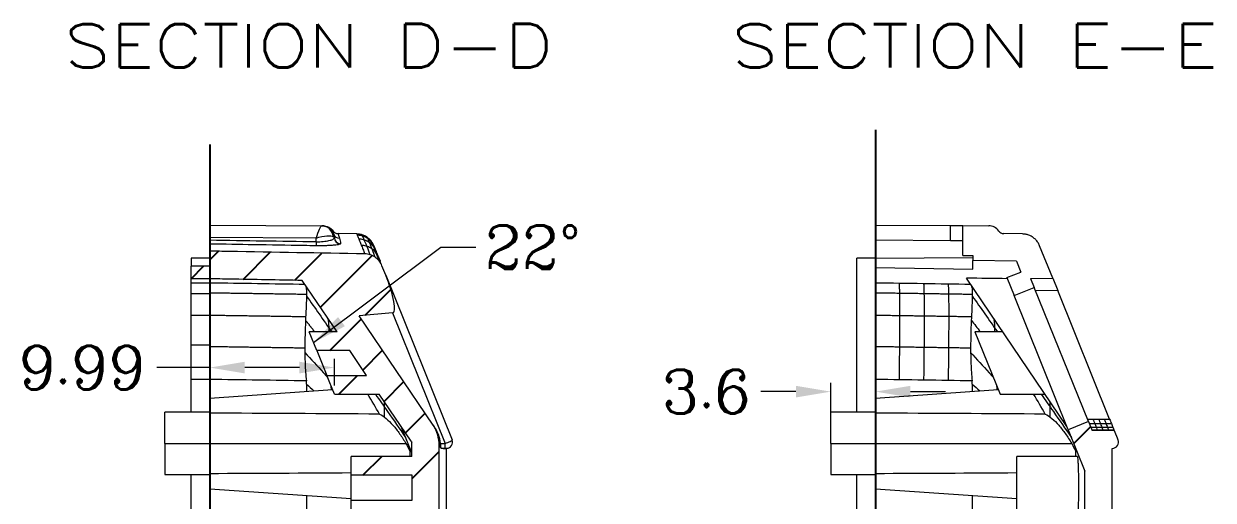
# Model space of a CAD drawing. Header units: millimetres. Extents: x -2408 to -1447, y -915 to -594.
# Drawn here: x -1542.8 to -1447.3, y -691.1 to -653 of the extents above; entities that cross this region are included whole.
import ezdxf

# ---------------------------------------------------------------- set-up
doc = ezdxf.new("R2010")
doc.units = ezdxf.units.MM
doc.layers.get('0').update_dxf_attribs({"linetype": 'CONTINUOUS'})
doc.layers.get('Defpoints').update_dxf_attribs({"linetype": 'CONTINUOUS'})
doc.layers.add('5', color=7, linetype='CONTINUOUS', true_color=0xffffff)
doc.layers.add('dim', color=82, linetype='CONTINUOUS', lineweight=9)
doc.styles.add('chinesef', font='simplex.shx', dxfattribs={"bigfont": 'bigfont'})
doc.styles.add('ROMANC', font='romanc.shx', dxfattribs={"bigfont": 'gbcbig.shx'})
doc.dimstyles.new('YanXiu', dxfattribs={"dimtxt": 2.5, "dimasz": 2.2, "dimexe": 0.66, "dimexo": 0.66, "dimgap": 0.66, "dimtad": 0, "dimdsep": 46, "dimtxsty": 'ROMANC', "dimcen": 0, "dimclrd": 256, "dimclre": 131, "dimclrt": 42, "dimazin": 2, "dimtfac": 1, "dimtofl": 0, "dimtmove": 0, "dimatfit": 3, "dimfxl": 0, "dimlwd": 5, "dimlwe": 5, "dimarcsym": 0})

# ---------------------------------------------------------------- blocks, each defined once
blk = doc.blocks.new('HATCH7')
at = {"color": 1, "linetype": 'Continuous'}
for p, q in [((669.216, 1159.43), (669.915, 1160.128)), ((671.895, 1157.865), (674.084, 1160.055)), ((676.064, 1157.792), (678.254, 1159.981)), ((678.135, 1155.621), (682.303, 1159.788)), ((667.709, 1157.922), (668.712, 1158.925)), ((681.734, 1154.977), (683.895, 1157.137)), ((678.892, 1152.135), (681.441, 1154.684)), ((681.563, 1150.563), (683.155, 1152.155)), ((679.618, 1148.618), (681.125, 1150.125)), ((683.277, 1148.034), (684.869, 1149.626)), ((685.59, 1146.105), (686.582, 1147.097)), ((684.99, 1145.505), (685.59, 1146.105)), ((685.546, 1141.818), (687.715, 1143.988)), ((681.57, 1142.085), (683.078, 1143.593))]:
    blk.add_line(p, q, dxfattribs=at)
blk = doc.blocks.new('HATCH9')
at = {"color": 2, "linetype": 'Continuous'}
blk.add_line((752.243, 1144.648), (753.594, 1145.999), dxfattribs=at)
blk = doc.blocks.new('*D54')
at = {"lineweight": 5}
for p, q in [((1929.463, 684.562), (1926.663, 684.562)), ((1938.663, 684.562), (1941.463, 684.562))]:
    blk.add_line(p, q, dxfattribs=at)
at = {"color": 131, "lineweight": 5}
for p, q in [((1932.263, 681.718), (1932.263, 685.261)), ((1935.863, 681.718), (1935.863, 685.261))]:
    blk.add_line(p, q, dxfattribs=at)
for points in [[(1929.463, 685.028), (1929.463, 684.095), (1932.263, 684.562)], [(1938.663, 685.028), (1938.663, 684.095), (1935.863, 684.562)]]:
    blk.add_solid(points)
at = {"layer": 'Defpoints', "color": 0}
for p in [(1932.263, 684.562), (1932.263, 681.019, 35), (1935.863, 681.019, 35)]:
    blk.add_point(p, dxfattribs=at)
at = {"color": 42, "insert": (1922.297, 684.562), "char_height": 3.5, "attachment_point": 5, "style": 'ROMANC'}
blk.add_mtext('3.6', dxfattribs=at)
blk = doc.blocks.new('*D63')
at = {"lineweight": 5}
for p, q in [((1882.428, 686.49), (1878.179, 686.49)), ((1889.621, 686.49), (1885.228, 686.49))]:
    blk.add_line(p, q, dxfattribs=at)
at = {"color": 131, "lineweight": 5}
for p, q in [((1882.428, 685.792), (1882.428, 687.19)), ((1892.421, 685.058), (1892.421, 687.19))]:
    blk.add_line(p, q, dxfattribs=at)
for points in [[(1885.228, 686.957), (1885.228, 686.023), (1882.428, 686.49)], [(1889.621, 686.957), (1889.621, 686.023), (1892.421, 686.49)]]:
    blk.add_solid(points)
at = {"layer": 'Defpoints', "color": 0}
for p in [(1882.428, 686.49), (1882.428, 685.093, 35), (1892.421, 684.359, 35)]:
    blk.add_point(p, dxfattribs=at)
at = {"color": 42, "insert": (1872.146, 686.49), "char_height": 3.5, "attachment_point": 5, "style": 'ROMANC'}
blk.add_mtext('9.99', dxfattribs=at)

msp = doc.modelspace()

# ---------------------------------------------------------------- linework, layer by layer
at = {"color": 1}
for p, q in [((-1474.401, -661.446, 35), (-1474.401, -877.517, 35)), ((-1527.836, -662.628, 35), (-1527.836, -878.641, 35))]:
    msp.add_line(p, q, dxfattribs=at)
at = {"layer": '5', "color": 7, "linetype": 'Continuous', "lineweight": 5}
for p, q in [((-1527.836, -669.095, 35), (-1518.858, -669.142, 35)), ((-1527.836, -670.082, 35), (-1527.836, -669.095, 35)), ((-1518.858, -669.142, 35), (-1518.831, -669.142, 35)), ((-1474.401, -669.095, 35), (-1474.401, -670.305, 35)), ((-1474.401, -669.095, 35), (-1468.395, -669.126, 35)), ((-1468.395, -670.337, 35), (-1468.395, -669.126, 35)), ((-1468.395, -669.126, 35), (-1467.401, -669.131, 35)), ((-1467.401, -669.131, 35), (-1465.323, -669.142, 35)), ((-1467.401, -671.531, 35), (-1467.401, -669.131, 35)), ((-1519.309, -670.126, 35), (-1527.836, -670.082, 35)), ((-1527.836, -670.082, 35), (-1527.836, -670.281, 35)), ((-1519.309, -670.42, 35), (-1519.309, -670.126, 35)), ((-1516.036, -669.8, 35), (-1517.546, -669.774, 35)), ((-1462.601, -669.8, 35), (-1464.114, -669.774, 35)), ((-1527.836, -670.281, 35), (-1527.836, -670.305, 35)), ((-1527.836, -671.178, 35), (-1527.836, -670.608, 35)), ((-1468.395, -670.337, 35), (-1474.401, -670.305, 35)), ((-1474.401, -671.728, 35), (-1474.401, -670.305, 35)), ((-1467.401, -670.342, 35), (-1468.395, -670.337, 35)), ((-1460.184, -673.343, 35), (-1461.236, -670.738, 35)), ((-1527.836, -671.739, 35), (-1529.336, -671.739, 35)), ((-1529.336, -671.739, 35), (-1529.336, -672.387, 35)), ((-1527.836, -672.387, 35), (-1527.836, -671.178, 35)), ((-1474.401, -671.739, 35), (-1475.901, -671.739, 35)), ((-1475.901, -672.743, 35), (-1475.901, -671.739, 35)), ((-1474.401, -671.728, 35), (-1466.601, -671.688, 35)), ((-1474.401, -672.483, 35), (-1474.401, -671.728, 35)), ((-1467.401, -671.531, 35), (-1466.601, -671.535, 35)), ((-1466.601, -671.535, 35), (-1466.601, -671.931, 35)), ((-1463.102, -671.992, 35), (-1466.601, -671.931, 35)), ((-1466.601, -672.616, 35), (-1466.601, -671.931, 35)), ((-1463.102, -671.992, 35), (-1462.755, -672.851, 35)), ((-1527.836, -672.387, 35), (-1529.336, -672.387, 35)), ((-1529.336, -673.395, 35), (-1529.336, -672.387, 35)), ((-1513.718, -673.098, 35), (-1514.022, -672.346, 35)), ((-1475.901, -673.733, 35), (-1475.901, -672.743, 35)), ((-1474.401, -672.483, 35), (-1466.601, -672.616, 35)), ((-1474.401, -672.743, 35), (-1474.401, -672.483, 35)), ((-1474.401, -672.743, 35), (-1474.401, -673.733, 35)), ((-1463.868, -673.301, 35), (-1462.755, -672.851, 35)), ((-1527.836, -673.395, 35), (-1529.336, -673.395, 35)), ((-1529.336, -673.733, 35), (-1529.336, -673.395, 35)), ((-1527.836, -673.733, 35), (-1529.336, -673.733, 35)), ((-1527.836, -673.395, 35), (-1527.836, -673.733, 35)), ((-1517.628, -677.644, 35), (-1520.418, -673.526, 35)), ((-1513.718, -673.099, 35), (-1508.384, -686.299, 35)), ((-1459.043, -685.242, 35), (-1467.109, -673.34, 35)), ((-1463.868, -673.301, 35), (-1463.287, -674.738, 35)), ((-1461.957, -673.358, 35), (-1460.184, -673.343, 35)), ((-1461.957, -673.358, 35), (-1461.664, -674.082, 35)), ((-1460.184, -673.343, 35), (-1459.78, -674.343, 35)), ((-1527.836, -674.595, 35), (-1529.336, -674.595, 35)), ((-1463.287, -674.738, 35), (-1461.664, -674.082, 35)), ((-1458.942, -685.493, 35), (-1463.287, -674.738, 35)), ((-1457.319, -684.838, 35), (-1461.664, -674.082, 35)), ((-1459.78, -674.343, 35), (-1461.553, -674.358, 35)), ((-1455.621, -684.635, 35), (-1459.78, -674.343, 35)), ((-1527.836, -676.332, 35), (-1529.336, -676.332, 35)), ((-1513.18, -676.13, 35), (-1515.843, -676.355, 35)), ((-1509.905, -685.118, 35), (-1515.843, -676.355, 35)), ((-1513.18, -676.131, 35), (-1508.953, -686.592, 35)), ((-1517.628, -677.644, 35), (-1519.863, -677.644, 35)), ((-1519.257, -679.144, 35), (-1519.863, -677.644, 35)), ((-1464.192, -677.644, 35), (-1466.427, -677.644, 35)), ((-1466.427, -677.644, 35), (-1464.407, -682.644, 35)), ((-1527.836, -678.722, 35), (-1529.336, -678.722, 35)), ((-1516.611, -679.144, 35), (-1519.257, -679.144, 35)), ((-1519.257, -679.144, 35), (-1518.448, -681.144, 35)), ((-1515.256, -681.144, 35), (-1516.611, -679.144, 35)), ((-1527.836, -681.46, 35), (-1529.336, -681.46, 35)), ((-1529.336, -684.095, 35), (-1529.336, -681.46, 35)), ((-1527.836, -681.46, 35), (-1527.836, -682.967, 35)), ((-1518.448, -681.144, 35), (-1515.256, -681.144, 35)), ((-1517.842, -682.644, 35), (-1518.448, -681.144, 35)), ((-1475.901, -684.095, 35), (-1475.901, -681.46, 35)), ((-1474.401, -681.46, 35), (-1474.401, -682.967, 35)), ((-1527.836, -682.967, 35), (-1517.99, -682.279, 35)), ((-1520.075, -681.833, 35), (-1520.075, -682.425, 35)), ((-1474.401, -682.967, 35), (-1464.555, -682.279, 35)), ((-1466.639, -681.833, 35), (-1466.639, -682.425, 35)), ((-1527.836, -684.167, 35), (-1527.836, -682.967, 35)), ((-1517.842, -682.644, 35), (-1514.239, -682.644, 35)), ((-1512.545, -685.144, 35), (-1514.239, -682.644, 35)), ((-1474.401, -684.167, 35), (-1474.401, -682.967, 35)), ((-1464.407, -682.644, 35), (-1460.804, -682.644, 35)), ((-1527.836, -684.094, 35), (-1531.436, -684.094, 35)), ((-1531.436, -686.594, 35), (-1531.436, -684.094, 35)), ((-1474.401, -684.094, 35), (-1478.001, -684.094, 35)), ((-1478.001, -686.594, 35), (-1478.001, -684.094, 35)), ((-1511.689, -686.408, 35), (-1512.545, -685.144, 35)), ((-1511.631, -687.339, 35), (-1512.478, -685.242, 35)), ((-1457.319, -684.838, 35), (-1458.942, -685.493, 35)), ((-1457.401, -684.635, 35), (-1455.621, -684.635, 35)), ((-1457.319, -684.838, 35), (-1457.026, -685.564, 35)), ((-1508.384, -686.299, 35), (-1508.381, -686.306, 35)), ((-1458.942, -685.493, 35), (-1457.601, -688.812, 35)), ((-1455.24, -685.579, 35), (-1457.026, -685.564, 35)), ((-1454.946, -686.307, 35), (-1455.24, -685.579, 35)), ((-1531.436, -686.594, 35), (-1531.436, -689.094, 35)), ((-1531.436, -686.594, 35), (-1512.098, -686.594, 35)), ((-1511.631, -687.644, 35), (-1511.631, -686.493, 35)), ((-1511.631, -686.493, 35), (-1511.631, -686.493, 35)), ((-1509.429, -693.277, 35), (-1509.429, -686.746, 35)), ((-1509.108, -686.994, 35), (-1508.838, -686.989, 35)), ((-1508.961, -686.994, 35), (-1508.834, -686.992, 35)), ((-1508.882, -686.994, 35), (-1508.834, -686.993, 35)), ((-1508.836, -692.823, 35), (-1508.836, -686.994, 35)), ((-1508.836, -686.994, 35), (-1508.836, -686.994, 35)), ((-1478.001, -686.594, 35), (-1478.001, -689.094, 35)), ((-1478.001, -686.594, 35), (-1458.663, -686.594, 35)), ((-1455.401, -692.823, 35), (-1455.401, -686.994, 35)), ((-1516.503, -689.144, 35), (-1516.503, -687.644, 35)), ((-1511.631, -687.644, 35), (-1516.503, -687.644, 35)), ((-1458.196, -687.644, 35), (-1463.067, -687.644, 35)), ((-1463.067, -690.144, 35), (-1463.067, -687.644, 35)), ((-1531.436, -689.094, 35), (-1527.836, -689.094, 35)), ((-1529.336, -749.094, 35), (-1529.336, -689.094, 35)), ((-1527.836, -690.221, 35), (-1527.836, -689.021, 35)), ((-1516.503, -690.144, 35), (-1516.503, -689.144, 35)), ((-1511.588, -689.144, 35), (-1516.503, -689.144, 35)), ((-1511.588, -691.144, 35), (-1511.588, -689.144, 35)), ((-1478.001, -689.094, 35), (-1474.401, -689.094, 35)), ((-1475.901, -749.094, 35), (-1475.901, -689.094, 35)), ((-1474.401, -690.221, 35), (-1474.401, -689.021, 35)), ((-1457.601, -692.794, 35), (-1457.601, -688.812, 35)), ((-1516.503, -691.144, 35), (-1516.503, -690.144, 35)), ((-1463.067, -692.644, 35), (-1463.067, -690.144, 35)), ((-1527.836, -690.221, 35), (-1516.503, -691.014, 35)), ((-1527.836, -690.222, 35), (-1527.836, -749.094, 35)), ((-1520.075, -690.764, 35), (-1520.075, -746.337, 35)), ((-1516.503, -692.644, 35), (-1516.503, -691.144, 35)), ((-1516.503, -691.144, 35), (-1511.588, -691.144, 35)), ((-1474.401, -690.221, 35), (-1463.067, -691.014, 35)), ((-1474.401, -690.222, 35), (-1474.401, -749.094, 35)), ((-1466.639, -690.764, 35), (-1466.639, -746.337, 35))]:
    msp.add_line(p, q, dxfattribs=at)
at = {"layer": '5', "color": 7, "linetype": 'Continuous', "lineweight": 5, "extrusion": (0, 6.12303e-17, -1)}
msp.add_arc((1518.836, -670.142, -35), 1, 90.3, 177.77087, dxfattribs=at)
at = {"layer": '5', "color": 7, "linetype": 'Continuous', "lineweight": 5, "extrusion": (-6.38254e-06, 0, -1)}
msp.add_arc((1518.764, -670.142, -34.99), 1, 90.31817, 145.30467, dxfattribs=at)
at = {"layer": '5', "color": 7, "linetype": 'Continuous', "lineweight": 5}
for centre, radius, start, end in [((-1465.328, -670.142, 35), 1, 35.36697, 89.7), ((-1517.54, -669.274, 35), 0.5, 216.53755, 269.22967), ((-1464.105, -669.274, 35), 0.5, 215.36697, 269), ((-1455.41, -686.494, 35), 0.5, 271.02762, 22)]:
    msp.add_arc(centre, radius, start, end, dxfattribs=at)
at = {"layer": '5', "color": 7, "linetype": 'Continuous', "lineweight": 5, "extrusion": (-3.08149e-33, 6.12303e-17, -1)}
msp.add_ellipse((-1519.336, -670.639, 35), major_axis=(0.482, 1.497), ratio=0.087939, start_param=5.033656, end_param=6.255386, dxfattribs=at)
at = {"layer": '5', "color": 7, "linetype": 'Continuous', "lineweight": 5}
for centre, major_axis, ratio, start_param, end_param in [((-1518.863, -670.142, 35), (0.005, 1), 0.951594, 4.828703, 6.283185), ((-1517.42, -669.648, 35), (-0.472, -0.165), 0.998025, 0, 1.21859), ((-1517.343, -670.098, 35), (-0.371, 0.335), 0.993272, 0.767778, 2.284967), ((-1517.337, -670.083, 35), (-0.5, -0.019), 0.99622, 0, 1.514584), ((-1519.3, -670.249, 35), (0.008, 0.5), 0.013452, 1.920032, 3.044584), ((-1514.274, -673.323, 35), (-1.131, 2.799), 0.198773, 3.080219, 4.712389), ((-1508.848, -686.486, 35), (0.464, 0.187), 1, 4.345905, 6.283177), ((-1508.962, -686.488, 35), (-0.009, 0.5), 0.014147, 3.142232, 4.503675)]:
    msp.add_ellipse(centre, major_axis=major_axis, ratio=ratio, start_param=start_param, end_param=end_param, dxfattribs=at)
at = {"layer": '5', "color": 7, "linetype": 'Continuous', "lineweight": 5, "extrusion": (-9.24446e-33, 6.12303e-17, -1)}
msp.add_ellipse((-1519.336, -670.639, 35), major_axis=(1.492, 0.521), ratio=0.303109, start_param=4.836002, end_param=6.057732, dxfattribs=at)
at = {"layer": '5', "color": 7, "linetype": 'Continuous', "lineweight": 5, "extrusion": (2.40741e-35, 6.12303e-17, -1)}
msp.add_ellipse((-1519.336, -670.139, 35), major_axis=(1.5, -0.003), ratio=0.22799, start_param=5.951891, end_param=6.197068, dxfattribs=at)
at = {"layer": '5', "color": 7, "linetype": 'Continuous', "lineweight": 5, "extrusion": (9.62965e-35, 6.12303e-17, -1)}
msp.add_ellipse((-6409.253, -651.299, 35), major_axis=(10603.358, -144.298), ratio=0.00504, start_param=5.190727, end_param=5.191633, dxfattribs=at)
at = {"layer": '5', "color": 7, "linetype": 'Continuous', "lineweight": 5}
for points, knots in [([(-1519.309, -670.42, 35), (-1519.208, -670.422, 35), (-1519.11, -670.421, 35), (-1518.918, -670.415, 35), (-1518.824, -670.409, 35), (-1518.558, -670.386, 35), (-1518.401, -670.362, 35), (-1518.144, -670.303, 35), (-1518.043, -670.268, 35), (-1517.9, -670.193, 35), (-1517.856, -670.153, 35), (-1517.841, -670.112, 35)], [0, 0, 0, 0, 0.125, 0.125, 0.25, 0.25, 0.5, 0.5, 0.75, 0.75, 1, 1, 1, 1]), ([(-1517.919, -669.721, 35), (-1517.93, -669.682, 35), (-1517.935, -669.65, 35), (-1517.947, -669.584, 35), (-1517.948, -669.563, 35), (-1517.948, -669.563, 35), (-1517.948, -669.563, 35), (-1517.948, -669.563, 35)], [0, 0, 0, 0, 0.371997, 0.371997, 0.999309, 0.999309, 1, 1, 1, 1]), ([(-1517.549, -669.774, 35), (-1517.549, -669.774, 35), (-1517.549, -669.774, 35), (-1517.549, -669.774, 35), (-1517.54, -669.805, 35), (-1517.501, -669.929, 35), (-1517.472, -670.023, 35), (-1517.428, -670.147, 35)], [0, 0, 0, 0, 0.000971, 0.000971, 0.500486, 0.500486, 1, 1, 1, 1]), ([(-1514.762, -670.551, 35), (-1514.776, -670.527, 35), (-1514.842, -670.42, 35), (-1514.983, -670.245, 35), (-1515.208, -670.055, 35), (-1515.465, -669.914, 35), (-1515.744, -669.824, 35), (-1515.939, -669.802, 35), (-1516.036, -669.8, 35)], [0, 0, 0, 0, 0.054859, 0.243888, 0.432916, 0.621944, 0.810972, 1, 1, 1, 1]), ([(-1516.036, -669.8, 35), (-1516.036, -669.8, 35), (-1516.03, -669.815, 35), (-1516.003, -669.883, 35), (-1515.956, -670.001, 35), (-1515.888, -670.169, 35), (-1515.799, -670.391, 35), (-1515.687, -670.67, 35), (-1515.554, -671.001, 35), (-1515.45, -671.26, 35), (-1515.396, -671.396, 35)], [0, 0, 0, 0, 0.125723, 0.251446, 0.377169, 0.502892, 0.628615, 0.754337, 0.88006, 1, 1, 1, 1]), ([(-1514.627, -670.849, 35), (-1514.69, -670.693, 35), (-1514.858, -670.411, 35), (-1515.222, -670.105, 35), (-1515.624, -669.939, 35), (-1515.879, -669.904, 35), (-1516.009, -669.903, 35)], [0, 0, 0, 0, 0.27451, 0.561345, 0.785488, 1, 1, 1, 1]), ([(-1515.622, -669.866, 35), (-1515.622, -669.866, 35), (-1515.607, -669.904, 35), (-1515.538, -670.075, 35), (-1515.415, -670.378, 35), (-1515.234, -670.827, 35), (-1515.066, -671.243, 35), (-1514.975, -671.469, 35)], [0, 0, 0, 0, 0.188901, 0.377801, 0.566701, 0.78933, 1, 1, 1, 1]), ([(-1515.214, -670.063, 35), (-1515.214, -670.063, 35), (-1515.199, -670.101, 35), (-1515.13, -670.272, 35), (-1515.008, -670.574, 35), (-1514.826, -671.023, 35), (-1514.658, -671.44, 35), (-1514.566, -671.667, 35)], [0, 0, 0, 0, 0.188581, 0.377162, 0.565743, 0.787997, 1, 1, 1, 1]), ([(-1527.836, -670.608, 35), (-1527.836, -670.599, 35), (-1527.836, -670.563, 35), (-1527.836, -670.449, 35), (-1527.836, -670.37, 35), (-1527.836, -670.281, 35)], [0, 0, 0, 0, 0.5, 0.5, 1, 1, 1, 1]), ([(-1519.308, -670.746, 35), (-1519.642, -670.741, 35), (-1519.975, -670.736, 35), (-1521.641, -670.708, 35), (-1522.974, -670.687, 35), (-1525.483, -670.646, 35), (-1526.66, -670.627, 35), (-1527.836, -670.608, 35)], [0, 0, 0, 0, 0.11724, 0.11724, 0.586198, 0.586198, 1, 1, 1, 1]), ([(-1517.352, -670.596, 35), (-1517.372, -670.618, 35), (-1517.434, -670.64, 35), (-1517.633, -670.679, 35), (-1517.774, -670.697, 35), (-1518.035, -670.718, 35), (-1518.132, -670.725, 35), (-1518.339, -670.736, 35), (-1518.449, -670.74, 35), (-1518.681, -670.746, 35), (-1518.804, -670.748, 35), (-1519.053, -670.749, 35), (-1519.179, -670.748, 35), (-1519.308, -670.746, 35)], [0, 0, 0, 0, 0.25, 0.25, 0.5, 0.5, 0.625, 0.625, 0.75, 0.75, 0.875, 0.875, 1, 1, 1, 1]), ([(-1514.503, -671.155, 35), (-1514.566, -670.999, 35), (-1514.735, -670.717, 35), (-1515.098, -670.412, 35), (-1515.5, -670.246, 35), (-1515.755, -670.212, 35), (-1515.885, -670.21, 35)], [0, 0, 0, 0, 0.27451, 0.561345, 0.785488, 1, 1, 1, 1]), ([(-1514.298, -671.664, 35), (-1514.361, -671.508, 35), (-1514.528, -671.227, 35), (-1514.892, -670.923, 35), (-1515.293, -670.758, 35), (-1515.548, -670.724, 35), (-1515.678, -670.723, 35)], [0, 0, 0, 0, 0.27451, 0.561345, 0.785488, 1, 1, 1, 1]), ([(-1514.884, -670.372, 35), (-1514.884, -670.372, 35), (-1514.868, -670.41, 35), (-1514.799, -670.581, 35), (-1514.678, -670.882, 35), (-1514.496, -671.332, 35), (-1514.327, -671.75, 35), (-1514.234, -671.979, 35)], [0, 0, 0, 0, 0.188189, 0.376377, 0.564566, 0.786358, 1, 1, 1, 1]), ([(-1514.884, -670.372, 35), (-1514.884, -670.372, 35), (-1514.87, -670.405, 35), (-1514.833, -670.497, 35), (-1514.813, -670.547, 35)], [0, 0, 0, 0, 0.574684, 1, 1, 1, 1]), ([(-1514.112, -672.161, 35), (-1514.218, -671.898, 35), (-1514.408, -671.43, 35), (-1514.611, -670.926, 35), (-1514.735, -670.619, 35), (-1514.762, -670.551, 35), (-1514.762, -670.551, 35)], [0, 0, 0, 0, 0.244717, 0.496478, 0.748239, 1, 1, 1, 1]), ([(-1514.103, -672.184, 35), (-1514.157, -672.05, 35), (-1514.262, -671.789, 35), (-1514.395, -671.452, 35), (-1514.508, -671.164, 35), (-1514.589, -670.953, 35), (-1514.632, -670.838, 35), (-1514.639, -670.821, 35), (-1514.64, -670.82, 35)], [0, 0, 0, 0, 0.169296, 0.357296, 0.554916, 0.762143, 0.978959, 1, 1, 1, 1]), ([(-1514.626, -670.85, 35), (-1514.615, -670.877, 35), (-1514.585, -670.951, 35), (-1514.521, -671.11, 35), (-1514.431, -671.334, 35), (-1514.317, -671.614, 35), (-1514.216, -671.864, 35), (-1514.155, -672.016, 35), (-1514.144, -672.043, 35)], [0, 0, 0, 0, 0.159834, 0.35944, 0.559046, 0.758651, 0.958257, 1, 1, 1, 1]), ([(-1515.395, -671.397, 35), (-1519.027, -671.333, 35), (-1522.659, -671.269, 35), (-1526.806, -671.196, 35), (-1527.321, -671.187, 35), (-1527.836, -671.178, 35)], [0, 0, 0, 0, 0.875777, 0.875777, 1, 1, 1, 1]), ([(-1514.022, -672.346, 35), (-1514.077, -672.209, 35), (-1514.151, -672.082, 35), (-1514.336, -671.851, 35), (-1514.444, -671.749, 35), (-1514.686, -671.582, 35), (-1514.82, -671.515, 35), (-1515.099, -671.425, 35), (-1515.247, -671.399, 35), (-1515.395, -671.397, 35)], [0, 0, 0, 0, 0.25, 0.25, 0.5, 0.5, 0.75, 0.75, 1, 1, 1, 1]), ([(-1529.336, -681.46, 35), (-1529.336, -680.996, 35), (-1529.336, -680.063, 35), (-1529.336, -678.709, 35), (-1529.336, -677.442, 35), (-1529.336, -676.304, 35), (-1529.336, -675.332, 35), (-1529.336, -674.557, 35), (-1529.336, -674.005, 35), (-1529.336, -673.796, 35), (-1529.336, -673.733, 35)], [0, 0, 0, 0, 0.124694, 0.249761, 0.374843, 0.499941, 0.625058, 0.750165, 0.875253, 1, 1, 1, 1]), ([(-1520.418, -673.526, 35), (-1522.353, -673.491, 35), (-1524.288, -673.457, 35), (-1526.76, -673.414, 35), (-1527.298, -673.405, 35), (-1527.836, -673.395, 35)], [0, 0, 0, 0, 0.782454, 0.782454, 1, 1, 1, 1]), ([(-1520.184, -673.871, 35), (-1520.135, -673.943, 35), (-1520.11, -674.055, 35), (-1520.086, -674.279, 35), (-1520.081, -674.363, 35), (-1520.076, -674.552, 35), (-1520.075, -674.656, 35), (-1520.08, -674.993, 35), (-1520.092, -675.251, 35), (-1520.119, -675.832, 35), (-1520.134, -676.159, 35), (-1520.163, -676.857, 35), (-1520.178, -677.229, 35), (-1520.201, -678.021, 35), (-1520.209, -678.444, 35), (-1520.209, -679.305, 35), (-1520.204, -679.746, 35), (-1520.17, -680.651, 35), (-1520.139, -681.116, 35), (-1520.089, -681.578, 35)], [0, 0, 0, 0, 0.125, 0.125, 0.1875, 0.1875, 0.25, 0.25, 0.375, 0.375, 0.5, 0.5, 0.625, 0.625, 0.75, 0.75, 0.875, 0.875, 1, 1, 1, 1]), ([(-1475.901, -681.46, 35), (-1475.901, -680.996, 35), (-1475.901, -680.063, 35), (-1475.901, -678.709, 35), (-1475.901, -677.442, 35), (-1475.901, -676.304, 35), (-1475.901, -675.332, 35), (-1475.901, -674.557, 35), (-1475.901, -674.005, 35), (-1475.901, -673.796, 35), (-1475.901, -673.733, 35)], [0, 0, 0, 0, 0.124694, 0.249761, 0.374843, 0.499941, 0.625058, 0.750165, 0.875253, 1, 1, 1, 1]), ([(-1474.401, -673.733, 35), (-1474.401, -673.746, 35), (-1474.401, -673.77, 35), (-1474.401, -673.817, 35), (-1474.401, -673.869, 35), (-1474.401, -673.925, 35), (-1474.401, -673.984, 35), (-1474.401, -674.045, 35), (-1474.401, -674.169, 35), (-1474.4, -674.396, 35), (-1474.4, -674.737, 35), (-1474.399, -675.092, 35), (-1474.4, -675.408, 35), (-1474.4, -675.632, 35), (-1474.4, -675.739, 35)], [0, 0, 0, 0, 0.055053, 0.107881, 0.15837, 0.206416, 0.251922, 0.294804, 0.334982, 0.49364, 0.670205, 0.788879, 0.898957, 1, 1, 1, 1]), ([(-1472.521, -673.765, 35), (-1472.516, -673.805, 35), (-1472.507, -673.928, 35), (-1472.495, -674.246, 35), (-1472.485, -674.711, 35), (-1472.479, -675.316, 35), (-1472.476, -676.052, 35), (-1472.476, -676.882, 35), (-1472.48, -677.776, 35), (-1472.487, -678.703, 35), (-1472.496, -679.655, 35), (-1472.508, -680.588, 35), (-1472.516, -681.198, 35), (-1472.521, -681.489, 35)], [0, 0, 0, 0, 0.082497, 0.174364, 0.269197, 0.366228, 0.464572, 0.563268, 0.655772, 0.74692, 0.835986, 0.922344, 1, 1, 1, 1]), ([(-1470.55, -673.795, 35), (-1470.545, -673.835, 35), (-1470.536, -673.958, 35), (-1470.524, -674.276, 35), (-1470.514, -674.741, 35), (-1470.508, -675.347, 35), (-1470.505, -676.082, 35), (-1470.505, -676.912, 35), (-1470.509, -677.806, 35), (-1470.516, -678.733, 35), (-1470.525, -679.685, 35), (-1470.536, -680.618, 35), (-1470.545, -681.228, 35), (-1470.55, -681.519, 35)], [0, 0, 0, 0, 0.082591, 0.174449, 0.269272, 0.366293, 0.464628, 0.563313, 0.655807, 0.746946, 0.836003, 0.922352, 1, 1, 1, 1]), ([(-1468.578, -673.825, 35), (-1468.574, -673.865, 35), (-1468.564, -673.988, 35), (-1468.552, -674.306, 35), (-1468.543, -674.771, 35), (-1468.536, -675.377, 35), (-1468.533, -676.112, 35), (-1468.534, -676.942, 35), (-1468.538, -677.836, 35), (-1468.544, -678.763, 35), (-1468.554, -679.716, 35), (-1468.565, -680.648, 35), (-1468.574, -681.258, 35), (-1468.578, -681.549, 35)], [0, 0, 0, 0, 0.082686, 0.174534, 0.269347, 0.366358, 0.464682, 0.563358, 0.655843, 0.746972, 0.83602, 0.92236, 1, 1, 1, 1]), ([(-1466.749, -673.871, 35), (-1466.7, -673.943, 35), (-1466.674, -674.055, 35), (-1466.651, -674.279, 35), (-1466.646, -674.363, 35), (-1466.64, -674.552, 35), (-1466.64, -674.656, 35), (-1466.645, -674.993, 35), (-1466.657, -675.251, 35), (-1466.683, -675.832, 35), (-1466.698, -676.159, 35), (-1466.727, -676.857, 35), (-1466.743, -677.229, 35), (-1466.766, -678.021, 35), (-1466.774, -678.444, 35), (-1466.774, -679.305, 35), (-1466.768, -679.746, 35), (-1466.734, -680.651, 35), (-1466.704, -681.116, 35), (-1466.654, -681.578, 35)], [0, 0, 0, 0, 0.125, 0.125, 0.1875, 0.1875, 0.25, 0.25, 0.375, 0.375, 0.5, 0.5, 0.625, 0.625, 0.75, 0.75, 0.875, 0.875, 1, 1, 1, 1]), ([(-1474.4, -675.739, 35), (-1474.4, -675.79, 35), (-1474.4, -675.89, 35), (-1474.4, -676.041, 35), (-1474.401, -676.187, 35), (-1474.401, -676.519, 35), (-1474.4, -677.133, 35), (-1474.399, -677.915, 35), (-1474.4, -678.605, 35), (-1474.4, -679.07, 35), (-1474.401, -679.508, 35), (-1474.401, -679.945, 35), (-1474.401, -680.42, 35), (-1474.401, -680.929, 35), (-1474.401, -681.28, 35), (-1474.401, -681.46, 35)], [0, 0, 0, 0, 0.034799, 0.067853, 0.099145, 0.128662, 0.275801, 0.460564, 0.548055, 0.626663, 0.690991, 0.760894, 0.836002, 0.915873, 1, 1, 1, 1]), ([(-1518.261, -677.625, 35), (-1518.262, -677.467, 35), (-1518.268, -677.131, 35), (-1518.291, -676.756, 35), (-1518.333, -676.609, 35), (-1518.358, -676.566, 35)], [0, 0, 0, 0, 0.276318, 0.649732, 1, 1, 1, 1]), ([(-1464.825, -677.63, 35), (-1464.826, -677.558, 35), (-1464.829, -677.321, 35), (-1464.839, -676.991, 35), (-1464.867, -676.706, 35), (-1464.902, -676.599, 35), (-1464.923, -676.566, 35)], [0, 0, 0, 0, 0.125222, 0.429416, 0.722785, 1, 1, 1, 1]), ([(-1520.204, -679.301, 35), (-1519.708, -679.843, 35), (-1519.1, -680.51, 35), (-1518.497, -681.173, 35), (-1518.384, -681.298, 35)], [0, 0, 0, 0, 0.811501, 1, 1, 1, 1]), ([(-1466.772, -679.297, 35), (-1466.275, -679.841, 35), (-1465.666, -680.508, 35), (-1465.062, -681.173, 35), (-1464.948, -681.298, 35)], [0, 0, 0, 0, 0.811854, 1, 1, 1, 1]), ([(-1518.07, -682.284, 35), (-1518.073, -682.259, 35), (-1518.084, -682.168, 35), (-1518.094, -682.077, 35), (-1518.1, -682.011, 35)], [0, 0, 0, 0, 0.274905, 1, 1, 1, 1]), ([(-1464.635, -682.284, 35), (-1464.638, -682.259, 35), (-1464.648, -682.168, 35), (-1464.658, -682.077, 35), (-1464.665, -682.011, 35)], [0, 0, 0, 0, 0.274894, 1, 1, 1, 1]), ([(-1514.545, -682.645, 35), (-1514.218, -683.112, 35), (-1513.409, -684.269, 35), (-1512.605, -685.423, 35), (-1512.126, -686.111, 35)], [0, 0, 0, 0, 0.403458, 1, 1, 1, 1]), ([(-1513.818, -684.498, 35), (-1513.823, -684.302, 35), (-1513.829, -683.946, 35), (-1513.83, -683.549, 35), (-1513.83, -683.306, 35), (-1513.83, -683.25, 35), (-1513.83, -683.248, 35)], [0, 0, 0, 0, 0.244918, 0.501921, 0.755524, 1, 1, 1, 1]), ([(-1461.109, -682.645, 35), (-1460.782, -683.112, 35), (-1459.974, -684.269, 35), (-1459.17, -685.423, 35), (-1458.691, -686.111, 35)], [0, 0, 0, 0, 0.403458, 1, 1, 1, 1]), ([(-1460.383, -684.498, 35), (-1460.387, -684.302, 35), (-1460.394, -683.946, 35), (-1460.394, -683.549, 35), (-1460.394, -683.306, 35), (-1460.394, -683.25, 35), (-1460.395, -683.248, 35)], [0, 0, 0, 0, 0.244918, 0.501921, 0.755524, 1, 1, 1, 1]), ([(-1514.222, -684.239, 35), (-1514.043, -684.324, 35), (-1513.863, -684.445, 35), (-1513.498, -684.751, 35), (-1513.318, -684.932, 35), (-1513.046, -685.241, 35), (-1512.954, -685.351, 35), (-1512.775, -685.578, 35), (-1512.687, -685.696, 35), (-1512.513, -685.939, 35), (-1512.427, -686.065, 35), (-1512.258, -686.325, 35), (-1512.176, -686.459, 35), (-1512.098, -686.594, 35)], [0, 0, 0, 0, 0.25, 0.25, 0.5, 0.5, 0.625, 0.625, 0.75, 0.75, 0.875, 0.875, 1, 1, 1, 1]), ([(-1460.787, -684.239, 35), (-1460.607, -684.324, 35), (-1460.427, -684.445, 35), (-1460.062, -684.751, 35), (-1459.882, -684.932, 35), (-1459.611, -685.241, 35), (-1459.519, -685.351, 35), (-1459.34, -685.578, 35), (-1459.251, -685.696, 35), (-1459.077, -685.939, 35), (-1458.992, -686.065, 35), (-1458.823, -686.325, 35), (-1458.741, -686.459, 35), (-1458.663, -686.594, 35)], [0, 0, 0, 0, 0.25, 0.25, 0.5, 0.5, 0.625, 0.625, 0.75, 0.75, 0.875, 0.875, 1, 1, 1, 1]), ([(-1509.824, -685.238, 35), (-1509.837, -685.219, 35), (-1509.863, -685.18, 35), (-1509.891, -685.139, 35), (-1509.905, -685.118, 35)], [0, 0, 0, 0, 0.503798, 1, 1, 1, 1]), ([(-1509.429, -686.746, 35), (-1509.429, -686.462, 35), (-1509.47, -686.178, 35), (-1509.625, -685.639, 35), (-1509.739, -685.384, 35), (-1509.89, -685.144, 35)], [0, 0, 0, 0, 0.5, 0.5, 1, 1, 1, 1]), ([(-1509.355, -686.865, 35), (-1509.354, -686.696, 35), (-1509.38, -686.36, 35), (-1509.529, -685.772, 35), (-1509.723, -685.386, 35), (-1509.875, -685.163, 35)], [0, 0, 0, 0, 0.27886, 0.560884, 1, 1, 1, 1]), ([(-1509.395, -686.807, 35), (-1509.394, -686.638, 35), (-1509.42, -686.302, 35), (-1509.549, -685.786, 35), (-1509.7, -685.462, 35), (-1509.798, -685.298, 35)], [0, 0, 0, 0, 0.318209, 0.640027, 1, 1, 1, 1]), ([(-1509.317, -686.922, 35), (-1509.316, -686.752, 35), (-1509.342, -686.416, 35), (-1509.473, -685.901, 35), (-1509.621, -685.576, 35), (-1509.717, -685.41, 35)], [0, 0, 0, 0, 0.318209, 0.640027, 1, 1, 1, 1]), ([(-1509.313, -686.598, 35), (-1509.343, -686.355, 35), (-1509.402, -686.116, 35), (-1509.547, -685.729, 35), (-1509.621, -685.574, 35), (-1509.707, -685.425, 35)], [0, 0, 0, 0, 0.587464, 0.587464, 1, 1, 1, 1]), ([(-1456.96, -684.635, 35), (-1456.902, -684.78, 35), (-1456.797, -685.041, 35), (-1456.671, -685.354, 35), (-1456.6, -685.53, 35), (-1456.586, -685.566, 35), (-1456.585, -685.568, 35)], [0, 0, 0, 0, 0.279672, 0.5593, 0.779657, 1, 1, 1, 1]), ([(-1456.508, -684.635, 35), (-1456.45, -684.78, 35), (-1456.345, -685.043, 35), (-1456.219, -685.358, 35), (-1456.148, -685.534, 35), (-1456.134, -685.57, 35), (-1456.133, -685.571, 35)], [0, 0, 0, 0, 0.279707, 0.559344, 0.779685, 1, 1, 1, 1]), ([(-1456.056, -684.635, 35), (-1455.998, -684.781, 35), (-1455.893, -685.045, 35), (-1455.767, -685.361, 35), (-1455.696, -685.538, 35), (-1455.682, -685.574, 35), (-1455.681, -685.575, 35)], [0, 0, 0, 0, 0.279742, 0.559388, 0.779713, 1, 1, 1, 1]), ([(-1455.621, -684.635, 35), (-1455.571, -684.759, 35), (-1455.522, -684.882, 35), (-1455.429, -685.11, 35), (-1455.387, -685.215, 35), (-1455.281, -685.476, 35), (-1455.24, -685.579, 35), (-1455.24, -685.579, 35)], [0, 0, 0, 0, 0.25, 0.25, 0.5, 0.5, 1, 1, 1, 1]), ([(-1508.953, -686.592, 35), (-1508.796, -686.542, 35), (-1508.645, -686.481, 35), (-1508.431, -686.371, 35), (-1508.374, -686.324, 35), (-1508.384, -686.299, 35)], [0, 0, 0, 0, 0.5, 0.5, 1, 1, 1, 1]), ([(-1509.281, -686.963, 35), (-1509.305, -686.927, 35), (-1509.352, -686.858, 35), (-1509.404, -686.782, 35), (-1509.429, -686.746, 35)], [0, 0, 0, 0, 0.520883, 1, 1, 1, 1]), ([(-1509.275, -686.994, 35), (-1509.275, -686.994, 35), (-1509.275, -686.994, 35), (-1509.276, -686.992, 35), (-1509.278, -686.985, 35), (-1509.28, -686.975, 35), (-1509.281, -686.968, 35), (-1509.281, -686.965, 35), (-1509.281, -686.964, 35), (-1509.281, -686.963, 35)], [0, 0, 0, 0, 0.049643, 0.149613, 0.573566, 0.887425, 0.919213, 0.951868, 1, 1, 1, 1]), ([(-1508.839, -686.986, 35), (-1508.839, -686.986, 35), (-1508.839, -686.986, 35), (-1508.84, -686.986, 35), (-1508.843, -686.986, 35), (-1508.851, -686.987, 35), (-1508.857, -686.987, 35), (-1508.869, -686.987, 35), (-1508.873, -686.987, 35), (-1508.889, -686.987, 35), (-1508.901, -686.987, 35), (-1508.926, -686.988, 35), (-1508.939, -686.988, 35), (-1508.953, -686.988, 35)], [0, 0, 0, 0, 0.034587, 0.034587, 0.218983, 0.218983, 0.41739, 0.41739, 0.533889, 0.533889, 0.764546, 0.764546, 1, 1, 1, 1]), ([(-1508.836, -686.994, 35), (-1508.836, -686.994, 35), (-1508.837, -686.993, 35), (-1508.838, -686.99, 35), (-1508.838, -686.988, 35), (-1508.839, -686.986, 35)], [0, 0, 0, 0, 0.594295, 0.594295, 1, 1, 1, 1]), ([(-1458.093, -690.665, 35), (-1458.091, -690.503, 35), (-1458.091, -690.341, 35), (-1458.09, -690.015, 35), (-1458.091, -689.85, 35), (-1458.093, -689.527, 35), (-1458.095, -689.371, 35), (-1458.1, -689.067, 35), (-1458.103, -688.919, 35), (-1458.11, -688.645, 35), (-1458.114, -688.518, 35), (-1458.124, -688.282, 35), (-1458.129, -688.176, 35), (-1458.14, -687.992, 35), (-1458.146, -687.912, 35), (-1458.159, -687.782, 35), (-1458.166, -687.733, 35), (-1458.18, -687.665, 35), (-1458.187, -687.646, 35), (-1458.195, -687.644, 35), (-1458.195, -687.644, 35), (-1458.196, -687.644, 35)], [0, 0, 0, 0, 0.110266, 0.110266, 0.220532, 0.220532, 0.330798, 0.330798, 0.441064, 0.441064, 0.55133, 0.55133, 0.661596, 0.661596, 0.771862, 0.771862, 0.882128, 0.882128, 0.992394, 0.992394, 1, 1, 1, 1]), ([(-1458.196, -692.644, 35), (-1458.189, -692.644, 35), (-1458.182, -692.63, 35), (-1458.169, -692.573, 35), (-1458.162, -692.528, 35), (-1458.149, -692.407, 35), (-1458.143, -692.331, 35), (-1458.131, -692.154, 35), (-1458.126, -692.052, 35), (-1458.116, -691.824, 35), (-1458.112, -691.697, 35), (-1458.101, -691.295, 35), (-1458.095, -690.988, 35), (-1458.093, -690.665, 35)], [0, 0, 0, 0, 0.134261, 0.134261, 0.27855, 0.27855, 0.42284, 0.42284, 0.56713, 0.56713, 0.71142, 0.71142, 1, 1, 1, 1])]:
    msp.add_open_spline(points, degree=3, knots=knots, dxfattribs=at)
for points, degree in [([(-1517.892, -669.813, 35), (-1517.903, -669.779, 35), (-1517.912, -669.748, 35), (-1517.919, -669.721, 35)], 3), ([(-1517.897, -669.797, 35), (-1517.895, -669.802, 35), (-1517.894, -669.807, 35), (-1517.892, -669.813, 35)], 3), ([(-1517.841, -670.112, 35), (-1517.838, -670.109, 35), (-1517.837, -670.106, 35), (-1517.837, -670.103, 35)], 3), ([(-1517.428, -670.147, 35), (-1517.387, -670.265, 35), (-1517.353, -670.41, 35), (-1517.346, -670.581, 35)], 3), ([(-1461.236, -670.738, 35), (-1461.273, -670.648, 35), (-1461.363, -670.474, 35), (-1461.548, -670.245, 35), (-1461.773, -670.055, 35), (-1462.03, -669.914, 35), (-1462.309, -669.824, 35), (-1462.503, -669.802, 35), (-1462.601, -669.8, 35)], 3), ([(-1517.346, -670.581, 35), (-1517.346, -670.586, 35), (-1517.348, -670.591, 35), (-1517.352, -670.596, 35)], 3), ([(-1520.199, -673.849, 35), (-1522.745, -673.81, 35), (-1525.29, -673.772, 35), (-1527.836, -673.733, 35)], 3), ([(-1466.764, -673.849, 35), (-1469.309, -673.81, 35), (-1471.855, -673.772, 35), (-1474.401, -673.733, 35)], 3), ([(-1463.832, -673.389, 35), (-1464.924, -673.373, 35), (-1466.016, -673.356, 35), (-1467.109, -673.34, 35)], 3), ([(-1520.077, -674.652, 35), (-1523.956, -674.593, 35), (-1527.836, -674.534, 35)], 2), ([(-1520.071, -674.785, 35), (-1519.398, -675.739, 35), (-1518.726, -676.692, 35), (-1518.056, -677.644, 35)], 3), ([(-1466.642, -674.652, 35), (-1470.521, -674.593, 35), (-1474.4, -674.534, 35)], 2), ([(-1466.636, -674.785, 35), (-1465.962, -675.739, 35), (-1465.291, -676.692, 35), (-1464.621, -677.644, 35)], 3), ([(-1520.145, -676.447, 35), (-1523.99, -676.389, 35), (-1527.836, -676.33, 35)], 2), ([(-1520.15, -676.724, 35), (-1519.785, -677.186, 35), (-1519.423, -677.646, 35)], 2), ([(-1466.71, -676.447, 35), (-1470.555, -676.389, 35), (-1474.401, -676.33, 35)], 2), ([(-1466.721, -676.715, 35), (-1466.477, -677.025, 35), (-1466.233, -677.335, 35), (-1465.99, -677.645, 35)], 3), ([(-1520.204, -678.956, 35), (-1524.02, -678.898, 35), (-1527.836, -678.84, 35)], 2), ([(-1466.773, -678.956, 35), (-1470.587, -678.898, 35), (-1474.4, -678.84, 35)], 2), ([(-1520.089, -681.578, 35), (-1522.671, -681.539, 35), (-1525.254, -681.5, 35), (-1527.836, -681.46, 35)], 3), ([(-1520.075, -681.833, 35), (-1520.075, -681.806, 35), (-1520.076, -681.75, 35), (-1520.081, -681.665, 35), (-1520.086, -681.607, 35), (-1520.089, -681.578, 35)], 3), ([(-1466.654, -681.578, 35), (-1469.236, -681.539, 35), (-1471.818, -681.5, 35), (-1474.401, -681.46, 35)], 3), ([(-1466.639, -681.833, 35), (-1466.639, -681.806, 35), (-1466.64, -681.75, 35), (-1466.645, -681.665, 35), (-1466.651, -681.607, 35), (-1466.654, -681.578, 35)], 3), ([(-1520.075, -681.833, 35), (-1519.874, -682.017, 35), (-1519.675, -682.2, 35), (-1519.476, -682.383, 35)], 3), ([(-1466.639, -681.833, 35), (-1466.439, -682.017, 35), (-1466.24, -682.2, 35), (-1466.041, -682.383, 35)], 3), ([(-1514.222, -684.239, 35), (-1514.526, -683.702, 35), (-1514.837, -683.17, 35), (-1515.154, -682.64, 35)], 3), ([(-1460.787, -684.239, 35), (-1461.09, -683.702, 35), (-1461.402, -683.17, 35), (-1461.718, -682.64, 35)], 3), ([(-1514.222, -684.239, 35), (-1518.76, -684.211, 35), (-1523.298, -684.187, 35), (-1527.836, -684.167, 35)], 3), ([(-1460.787, -684.239, 35), (-1465.325, -684.211, 35), (-1469.863, -684.187, 35), (-1474.401, -684.167, 35)], 3), ([(-1509.888, -685.144, 35), (-1509.894, -685.135, 35), (-1509.899, -685.127, 35), (-1509.905, -685.118, 35)], 3), ([(-1509.708, -685.423, 35), (-1509.834, -685.237, 35)], 1), ([(-1508.911, -684.997, 35), (-1508.903, -684.997, 35), (-1508.896, -684.997, 35)], 2), ([(-1508.787, -685.303, 35), (-1508.781, -685.303, 35), (-1508.774, -685.303, 35)], 2), ([(-1457.257, -684.99, 35), (-1456.359, -684.993, 35), (-1455.46, -684.997, 35)], 2), ([(-1457.136, -685.292, 35), (-1456.237, -685.297, 35), (-1455.339, -685.303, 35)], 2), ([(-1509.601, -685.624, 35), (-1509.66, -685.537, 35), (-1509.728, -685.436, 35)], 2), ([(-1509.431, -686.054, 35), (-1509.492, -685.965, 35), (-1509.562, -685.861, 35)], 2), ([(-1509.327, -686.505, 35), (-1509.389, -686.413, 35), (-1509.461, -686.306, 35)], 2), ([(-1508.704, -685.508, 35), (-1508.699, -685.508, 35), (-1508.693, -685.508, 35)], 2), ([(-1508.704, -685.508, 35), (-1508.699, -685.508, 35), (-1508.693, -685.508, 35)], 2), ([(-1457.054, -685.493, 35), (-1456.156, -685.5, 35), (-1455.258, -685.508, 35)], 2), ([(-1512.098, -686.594, 35), (-1511.969, -686.819, 35), (-1511.851, -687.046, 35), (-1511.753, -687.28, 35)], 3), ([(-1511.76, -687.648, 35), (-1511.757, -687.529, 35), (-1511.755, -687.406, 35), (-1511.753, -687.28, 35)], 3), ([(-1511.753, -687.28, 35), (-1511.748, -687.204, 35), (-1511.743, -687.133, 35), (-1511.738, -687.067, 35)], 3), ([(-1511.689, -686.408, 35), (-1511.669, -686.436, 35), (-1511.65, -686.464, 35), (-1511.631, -686.493, 35)], 3), ([(-1509.313, -686.598, 35), (-1509.193, -686.596, 35), (-1509.073, -686.594, 35), (-1508.953, -686.592, 35)], 3), ([(-1509.281, -686.963, 35), (-1509.287, -686.904, 35), (-1509.293, -686.763, 35), (-1509.313, -686.598, 35)], 3), ([(-1508.953, -686.988, 35), (-1509.06, -686.99, 35), (-1509.167, -686.992, 35), (-1509.275, -686.994, 35)], 3), ([(-1508.836, -686.994, 35), (-1508.843, -686.994, 35), (-1508.989, -686.994, 35), (-1509.275, -686.994, 35)], 3), ([(-1509.166, -686.992, 35), (-1509.166, -686.993, 35)], 1), ([(-1509.055, -686.99, 35), (-1509.055, -686.992, 35)], 1), ([(-1508.945, -686.988, 35), (-1508.945, -686.991, 35)], 1), ([(-1458.663, -686.594, 35), (-1458.533, -686.819, 35), (-1458.416, -687.046, 35), (-1458.318, -687.28, 35)], 3), ([(-1458.325, -687.648, 35), (-1458.322, -687.529, 35), (-1458.32, -687.406, 35), (-1458.318, -687.28, 35)], 3), ([(-1458.318, -687.28, 35), (-1458.313, -687.204, 35), (-1458.308, -687.133, 35), (-1458.303, -687.067, 35)], 3), ([(-1516.503, -688.964, 35), (-1520.281, -688.986, 35), (-1524.058, -689.005, 35), (-1527.836, -689.021, 35)], 3), ([(-1463.067, -688.964, 35), (-1466.845, -688.986, 35), (-1470.623, -689.005, 35), (-1474.401, -689.021, 35)], 3)]:
    msp.add_open_spline(points, degree=degree, dxfattribs=at)

# ---------------------------------------------------------------- block references
at = {"layer": '5', "color": 7, "linetype": 'Continuous', "lineweight": -3, "xscale": 0.9950248760001159, "yscale": 0.9950248759998885, "zscale": 0.9950248760000022}
for name, p in [('HATCH7', (-2193.723, -1825.547, 35)), ('HATCH9', (-2206.998, -1825.547, 35))]:
    msp.add_blockref(name, p, dxfattribs=at)

# ---------------------------------------------------------------- texts
at = {"layer": '5', "color": 7, "linetype": 'Continuous', "lineweight": 5, "char_height": 3.48259, "attachment_point": 8, "line_spacing_factor": 0.903614, "style": 'chinesef'}
for s, insert in [('\\W01.238;SECTION \\H3.50;D-D\\H3.50; ', (-1519.889, -656.451, 35)), ('\\W01.256;SECTION \\H3.50;E-E\\H3.50; ', (-1466.454, -656.451, 35))]:
    msp.add_mtext(s, dxfattribs=dict(at, insert=insert))
at = {"layer": 'dim', "color": 42, "insert": (-1505.796, -670.857), "char_height": 3.4826, "attachment_point": 4, "style": 'ROMANC'}
msp.add_mtext('22%%d', dxfattribs=at)

# ---------------------------------------------------------------- dimensions: what is measured, and where the dimension line sits
dim = msp.add_linear_dim(base=(-1527.836, -680.512), p1=(-1517.842, -682.644, 35), p2=(-1527.836, -681.91, 35), dimstyle='YanXiu', override={"dimtxt": 3.5, "dimasz": 2.8, "dimexe": 0.69965, "dimexo": 0.69965, "dimgap": 0.69965})
dim.commit()
dim.dimension.update_dxf_attribs({"geometry": '*D63', "text_midpoint": (-1538.118, -680.512), "dimtype": 128, "insert": (-3410.264, -1367.002)})
dim = msp.add_linear_dim(base=(-1478.001, -682.441), p1=(-1474.401, -685.983, 35), p2=(-1478.001, -685.983, 35), dimstyle='YanXiu', override={"dimtxt": 3.5, "dimasz": 2.8, "dimexe": 0.69965, "dimexo": 0.69965, "dimgap": 0.69965})
dim.commit()
dim.dimension.update_dxf_attribs({"geometry": '*D54', "text_midpoint": (-1487.967, -682.441), "insert": (-3410.264, -1367.002)})

# ---------------------------------------------------------------- leaders
at = {"layer": 'dim', "annotation_type": 0, "has_hookline": 1, "hookline_direction": 0, "text_width": 7.463}
msp.add_leader([(-1519.513, -678.508), (-1509.296, -670.857), (-1506.496, -670.857)], dimstyle='YanXiu', override={"dimtxt": 3.5, "dimasz": 2.8, "dimexe": 0.69965, "dimexo": 0.69965, "dimgap": 0.69965}, dxfattribs=at)

doc.saveas('drawing.dxf')
